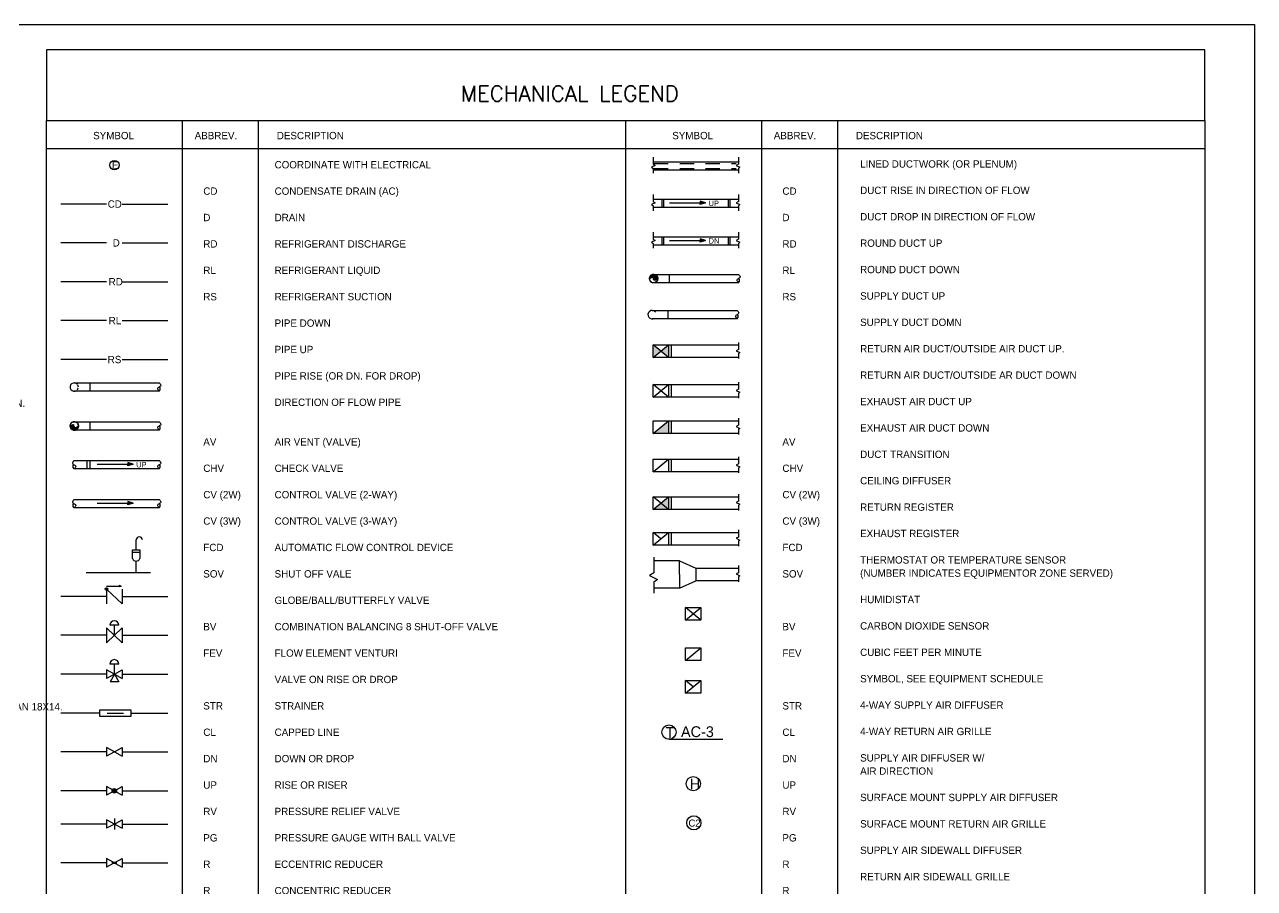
# Model space of a CAD drawing. Header units: millimetres. Extents: x 1591 to 1638, y 1324 to 1492.
# Drawn here: x 1625.34 to 1636.04, y 1339.46 to 1346.97 of the extents above; entities that cross this region are included whole.
import ezdxf
from ezdxf.enums import TextEntityAlignment as Align

# ---------------------------------------------------------------- set-up
doc = ezdxf.new("R2010")
doc.units = ezdxf.units.MM
doc.linetypes.add('HIDDEN', pattern=[0.375, 0.25, -0.125])
for name, color, linetype in [('info', 7, 'Continuous'), ('Plump', 7, 'Continuous'), ('TEXTM', 2, 'Continuous'), ('TEXTOS', 2, 'Continuous')]:
    doc.layers.add(name, color=color, linetype=linetype)
doc.styles.add('TEXTM', font='romans9.shx')

msp = doc.modelspace()

# ---------------------------------------------------------------- hatches: boundary and pattern name
at = {"layer": 'info', "lineweight": -2}
h = msp.add_hatch(color=0, dxfattribs=at)
h.dxf.hatch_style = 1
h.paths.add_polyline_path([(1631.26944, 1345.42002), (1631.22219, 1345.42002), (1631.22219, 1345.40513)])
h.paths.add_polyline_path([(1631.22219, 1345.42002), (1631.26944, 1345.42002), (1631.22219, 1345.43491)])
h = msp.add_hatch(color=0, dxfattribs=at)
h.dxf.hatch_style = 1
h.paths.add_polyline_path([(1631.26944, 1345.09365), (1631.22219, 1345.09365), (1631.22219, 1345.07876)])
h.paths.add_polyline_path([(1631.22219, 1345.09365), (1631.26944, 1345.09365), (1631.22219, 1345.10854)])
h = msp.add_hatch(color=0, dxfattribs=at)
h.dxf.hatch_style = 1
edge = h.paths.add_edge_path()
edge.add_spline(control_points=[(1630.78039, 1344.76177), (1630.80229, 1344.77277), (1630.81144, 1344.77815), (1630.81279, 1344.75421), (1630.82491, 1344.74264), (1630.84025, 1344.75421), (1630.8531, 1344.76133)], knot_values=[0, 0, 0, 0, 1, 2, 3, 4, 4, 4, 4], degree=3, periodic=0)
edge.add_arc((1630.81674, 1344.76177), 0.03636, 359.306473, 540)
h = msp.add_hatch(color=0, dxfattribs=at)
h.dxf.hatch_style = 1
h.paths.add_polyline_path([(1630.81458, 1344.18402), (1630.81458, 1344.07358), (1630.88086, 1344.1288)])
h.paths.add_polyline_path([(1630.94713, 1344.18402), (1630.88086, 1344.1288), (1630.94713, 1344.07358)])
h.paths.add_polyline_path([(1630.94713, 1343.52379), (1630.88086, 1343.46858), (1630.94713, 1343.41336)])
h.paths.add_polyline_path([(1630.88086, 1343.46858), (1630.81458, 1343.41336), (1630.94713, 1343.41336)])
h.paths.add_polyline_path([(1630.94713, 1342.86385), (1630.88086, 1342.80863), (1630.94713, 1342.75341)])
h.paths.add_polyline_path([(1630.88086, 1342.80863), (1630.81458, 1342.75341), (1630.94713, 1342.75341)])
h = msp.add_hatch(color=0, dxfattribs=at)
h.dxf.hatch_style = 1
edge = h.paths.add_edge_path()
edge.add_spline(control_points=[(1625.81186, 1343.47906), (1625.79902, 1343.47194), (1625.78367, 1343.46037), (1625.77156, 1343.47194), (1625.77021, 1343.49589), (1625.76106, 1343.49051), (1625.73916, 1343.4795)], knot_values=[0, 0, 0, 0, 1, 2, 3, 4, 4, 4, 4], degree=3, periodic=0)
edge.add_arc((1625.77551, 1343.4795), 0.03636, 180, 359.306473)
h = msp.add_hatch(color=0, dxfattribs=at)
h.dxf.hatch_style = 1
h.paths.add_polyline_path([(1626.28865, 1343.14604), (1626.2414, 1343.14604), (1626.2414, 1343.13115)])
h.paths.add_polyline_path([(1626.2414, 1343.14604), (1626.28865, 1343.14604), (1626.2414, 1343.16093)])
h = msp.add_hatch(color=0, dxfattribs=at)
h.dxf.hatch_style = 1
h.paths.add_polyline_path([(1626.28865, 1342.80776), (1626.2414, 1342.80776), (1626.2414, 1342.79287)])
h.paths.add_polyline_path([(1626.2414, 1342.80776), (1626.28865, 1342.80776), (1626.2414, 1342.82265)])
h = msp.add_hatch(color=0, dxfattribs=at)
h.dxf.hatch_style = 1
h.paths.add_polyline_path([(1626.05766, 1342.06042), (1626.05766, 1342.04876, 0.20511876), (1626.0661, 1342.05238)], flags=17)
h.paths.add_polyline_path([(1626.04601, 1342.06042, 0.41421356), (1626.05766, 1342.04876), (1626.05766, 1342.06042), (1626.0661, 1342.05238, 0.19272068), (1626.06932, 1342.06042, 1)])
h = msp.add_hatch(color=0, dxfattribs=at)
h.dxf.hatch_style = 1
h.paths.add_polyline_path([(1626.18523, 1342.08605), (1626.16577, 1342.08605), (1626.16577, 1342.07992)])
h.paths.add_polyline_path([(1626.16577, 1342.08605), (1626.18523, 1342.08605), (1626.16577, 1342.09219)])
h = msp.add_hatch(color=0, dxfattribs=at)
h.dxf.hatch_style = 1
h.paths.add_polyline_path([(1626.10797, 1340.31423, 0.12743954), (1626.10548, 1340.30464, 0.12743954), (1626.10797, 1340.29504), (1626.12524, 1340.30464)])
h.paths.add_polyline_path([(1626.12524, 1340.30464), (1626.10797, 1340.29504, 0.27239505), (1626.12524, 1340.28488)])
h.paths.add_polyline_path([(1626.12524, 1340.32439, 0.27239505), (1626.10797, 1340.31423), (1626.12524, 1340.30464)])
h.paths.add_polyline_path([(1626.14251, 1340.31423, 0.27239505), (1626.12524, 1340.32439), (1626.12524, 1340.30464)])
h.paths.add_polyline_path([(1626.14499, 1340.30464, 0.12743954), (1626.14251, 1340.31423), (1626.12524, 1340.30464), (1626.14251, 1340.29504, 0.12743954)])
h.paths.add_polyline_path([(1626.12524, 1340.30464), (1626.12524, 1340.28488, 0.27239505), (1626.14251, 1340.29504)])

# ---------------------------------------------------------------- linework, layer by layer
at = {"layer": 'info', "color": 0, "lineweight": -2}
for p, q in [((1630.57336, 1346.7502), (1630.57336, 1346.7502)), ((1635.61242, 1346.13728), (1635.61242, 1346.7502)), ((1626.71619, 1346.13728), (1626.71619, 1331.81064)), ((1627.37694, 1346.13728), (1627.37694, 1331.81064)), ((1631.75525, 1346.13728), (1631.75525, 1331.81064)), ((1632.41601, 1346.13728), (1632.41601, 1331.81064)), ((1625.53429, 1345.89425), (1630.57336, 1345.89425)), ((1630.57336, 1345.89425), (1635.61242, 1345.89425)), ((1630.81373, 1345.81839), (1630.81373, 1345.75705)), ((1630.81373, 1345.75705), (1630.83145, 1345.74587)), ((1631.5547, 1345.75705), (1631.53697, 1345.74587)), ((1631.5547, 1345.81839), (1631.5547, 1345.75705)), ((1630.83145, 1345.74587), (1630.7995, 1345.7307)), ((1630.7995, 1345.7307), (1630.81373, 1345.71984)), ((1630.81373, 1345.71984), (1630.81373, 1345.67721)), ((1631.53697, 1345.74587), (1631.56893, 1345.7307)), ((1631.56893, 1345.7307), (1631.5547, 1345.71984)), ((1631.5547, 1345.71984), (1631.5547, 1345.67721)), ((1630.81373, 1345.49273), (1630.81373, 1345.4314)), ((1630.88824, 1345.45157), (1630.88824, 1345.37886)), ((1630.9037, 1345.45157), (1630.9037, 1345.37886)), ((1631.26944, 1345.42002), (1631.22219, 1345.43491)), ((1631.22219, 1345.43491), (1631.22219, 1345.42002)), ((1631.46472, 1345.45157), (1631.46472, 1345.37886)), ((1631.48018, 1345.45157), (1631.48018, 1345.37886)), ((1631.5547, 1345.49273), (1631.5547, 1345.4314)), ((1626.05766, 1345.41008), (1625.66043, 1345.41008)), ((1626.19281, 1345.41008), (1626.59005, 1345.41008)), ((1630.83145, 1345.42022), (1630.7995, 1345.40505)), ((1630.7995, 1345.40505), (1630.81373, 1345.39419)), ((1630.81373, 1345.4314), (1630.83145, 1345.42022)), ((1630.81373, 1345.39419), (1630.81373, 1345.35155)), ((1630.95644, 1345.42002), (1631.26944, 1345.42002)), ((1631.26944, 1345.42002), (1631.22219, 1345.40513)), ((1631.22219, 1345.40513), (1631.22219, 1345.42002)), ((1631.5547, 1345.4314), (1631.53697, 1345.42022)), ((1631.53697, 1345.42022), (1631.56893, 1345.40505)), ((1631.56893, 1345.40505), (1631.5547, 1345.39419)), ((1631.5547, 1345.39419), (1631.5547, 1345.35155)), ((1630.81373, 1345.16636), (1630.81373, 1345.10502)), ((1630.88824, 1345.1252), (1630.88824, 1345.05249)), ((1630.9037, 1345.1252), (1630.9037, 1345.05249)), ((1631.46472, 1345.1252), (1631.46472, 1345.05249)), ((1631.48018, 1345.1252), (1631.48018, 1345.05249)), ((1631.5547, 1345.16636), (1631.5547, 1345.10502)), ((1626.05766, 1345.07216), (1625.66043, 1345.07216)), ((1626.19281, 1345.07216), (1626.59005, 1345.07216)), ((1630.83145, 1345.09384), (1630.7995, 1345.07867)), ((1630.7995, 1345.07867), (1630.81373, 1345.06781)), ((1630.81373, 1345.10502), (1630.83145, 1345.09384)), ((1630.81373, 1345.06781), (1630.81373, 1345.02518)), ((1630.95644, 1345.09365), (1631.26944, 1345.09365)), ((1631.26944, 1345.09365), (1631.22219, 1345.10854)), ((1631.22219, 1345.10854), (1631.22219, 1345.09365)), ((1631.26944, 1345.09365), (1631.22219, 1345.07876)), ((1631.22219, 1345.07876), (1631.22219, 1345.09365)), ((1631.5547, 1345.10502), (1631.53697, 1345.09384)), ((1631.53697, 1345.09384), (1631.56893, 1345.07867)), ((1631.56893, 1345.07867), (1631.5547, 1345.06781)), ((1631.5547, 1345.06781), (1631.5547, 1345.02518)), ((1630.95235, 1344.79812), (1630.95235, 1344.72541)), ((1626.05766, 1344.73389), (1625.66043, 1344.73389)), ((1626.19281, 1344.73389), (1626.59005, 1344.73389)), ((1630.93978, 1344.48392), (1630.93978, 1344.41121)), ((1626.05766, 1344.39561), (1625.66043, 1344.39561)), ((1626.19281, 1344.39561), (1626.59005, 1344.39561)), ((1630.94713, 1344.07358), (1630.81458, 1344.18402)), ((1630.81458, 1344.07358), (1630.94713, 1344.18402)), ((1630.97071, 1344.18402), (1630.97071, 1344.07358)), ((1631.5547, 1344.20631), (1631.5547, 1344.14498)), ((1626.05766, 1344.05734), (1625.66043, 1344.05734)), ((1626.19281, 1344.05734), (1626.59005, 1344.05734)), ((1631.5547, 1344.14498), (1631.53697, 1344.1338)), ((1631.53697, 1344.1338), (1631.56893, 1344.11863)), ((1631.56893, 1344.11863), (1631.5547, 1344.10777)), ((1631.5547, 1344.10777), (1631.5547, 1344.06514)), ((1625.91112, 1343.85413), (1625.91112, 1343.78142)), ((1630.94713, 1343.72892), (1630.81458, 1343.83935)), ((1630.81458, 1343.72892), (1630.94713, 1343.83935)), ((1630.97071, 1343.83935), (1630.97071, 1343.72892)), ((1631.5547, 1343.86165), (1631.5547, 1343.80031)), ((1631.5547, 1343.80031), (1631.53697, 1343.78914)), ((1631.53697, 1343.78914), (1631.56893, 1343.77397)), ((1631.56893, 1343.77397), (1631.5547, 1343.7631)), ((1631.5547, 1343.7631), (1631.5547, 1343.72047)), ((1625.91112, 1343.51586), (1625.91112, 1343.44314)), ((1630.81458, 1343.41336), (1630.94713, 1343.52379)), ((1630.97071, 1343.52379), (1630.97071, 1343.41336)), ((1631.5547, 1343.54609), (1631.5547, 1343.48476)), ((1631.5547, 1343.48476), (1631.53697, 1343.47358)), ((1631.53697, 1343.47358), (1631.56893, 1343.45841)), ((1631.56893, 1343.45841), (1631.5547, 1343.44755)), ((1631.5547, 1343.44755), (1631.5547, 1343.40491)), ((1630.81458, 1343.07911), (1630.94713, 1343.18954)), ((1630.97071, 1343.18954), (1630.97071, 1343.07911)), ((1631.5547, 1343.21184), (1631.5547, 1343.1505)), ((1625.88568, 1343.17758), (1625.88568, 1343.10487)), ((1625.91112, 1343.17758), (1625.91112, 1343.10487)), ((1625.97565, 1343.14604), (1626.28865, 1343.14604)), ((1626.28865, 1343.14604), (1626.2414, 1343.16093)), ((1626.2414, 1343.16093), (1626.2414, 1343.14604)), ((1626.28865, 1343.14604), (1626.2414, 1343.13115)), ((1626.2414, 1343.13115), (1626.2414, 1343.14604)), ((1631.5547, 1343.1505), (1631.53697, 1343.13933)), ((1631.53697, 1343.13933), (1631.56893, 1343.12416)), ((1631.56893, 1343.12416), (1631.5547, 1343.11329)), ((1631.5547, 1343.11329), (1631.5547, 1343.07066)), ((1631.5547, 1342.88614), (1631.5547, 1342.82481)), ((1625.97565, 1342.80776), (1626.28865, 1342.80776)), ((1626.28865, 1342.80776), (1626.2414, 1342.82265)), ((1626.2414, 1342.82265), (1626.2414, 1342.80776)), ((1626.28865, 1342.80776), (1626.2414, 1342.79287)), ((1626.2414, 1342.79287), (1626.2414, 1342.80776)), ((1630.94713, 1342.75341), (1630.81458, 1342.86385)), ((1630.81458, 1342.75341), (1630.94713, 1342.86385)), ((1630.97071, 1342.86385), (1630.97071, 1342.75341)), ((1631.5547, 1342.82481), (1631.53697, 1342.81363)), ((1631.53697, 1342.81363), (1631.56893, 1342.79846)), ((1631.56893, 1342.79846), (1631.5547, 1342.7876)), ((1631.5547, 1342.7876), (1631.5547, 1342.74497)), ((1630.88086, 1342.49697), (1630.81458, 1342.55219)), ((1630.81458, 1342.44176), (1630.94713, 1342.55219)), ((1630.97071, 1342.55219), (1630.97071, 1342.44176)), ((1631.5547, 1342.57449), (1631.5547, 1342.51315)), ((1626.31466, 1342.40276), (1626.31466, 1342.48737)), ((1631.5547, 1342.51315), (1631.53697, 1342.50198)), ((1631.53697, 1342.50198), (1631.56893, 1342.48681)), ((1631.56893, 1342.48681), (1631.5547, 1342.47594)), ((1631.5547, 1342.47594), (1631.5547, 1342.43331)), ((1626.28205, 1342.38023), (1626.34726, 1342.38023)), ((1630.81979, 1342.33874), (1630.81979, 1342.20262)), ((1626.31466, 1342.20129), (1626.31466, 1342.30329)), ((1631.04169, 1342.30526), (1630.82181, 1342.30526)), ((1631.04169, 1342.18644), (1631.04169, 1342.30526)), ((1631.04169, 1342.30526), (1631.18421, 1342.24166)), ((1631.18421, 1342.24166), (1631.18421, 1342.13123)), ((1631.5547, 1342.26396), (1631.5547, 1342.20262)), ((1626.44075, 1342.20129), (1625.88032, 1342.20129)), ((1630.81979, 1342.20262), (1630.78045, 1342.17782)), ((1630.78045, 1342.17782), (1630.85137, 1342.14415)), ((1630.85137, 1342.14415), (1630.81979, 1342.12004)), ((1630.81979, 1342.12004), (1630.81979, 1342.02543)), ((1631.04169, 1342.18644), (1631.04169, 1342.06762)), ((1631.04169, 1342.06762), (1631.18421, 1342.13123)), ((1631.5547, 1342.20262), (1631.53697, 1342.19144)), ((1631.53697, 1342.19144), (1631.56893, 1342.17627)), ((1631.56893, 1342.17627), (1631.5547, 1342.16541)), ((1631.5547, 1342.16541), (1631.5547, 1342.12278)), ((1626.05629, 1342.08605), (1626.18523, 1342.08605)), ((1626.05766, 1342.06042), (1626.05766, 1341.93157)), ((1626.19281, 1341.93157), (1626.05766, 1342.06042)), ((1626.18523, 1342.08605), (1626.16577, 1342.09219)), ((1626.16577, 1342.09219), (1626.16577, 1342.08605)), ((1626.18523, 1342.08605), (1626.16577, 1342.07992)), ((1626.16577, 1342.07992), (1626.16577, 1342.08605)), ((1626.19281, 1342.06042), (1626.19281, 1341.93157)), ((1631.04169, 1342.06762), (1630.82181, 1342.06762)), ((1626.05766, 1341.99599), (1625.66043, 1341.99599)), ((1626.19281, 1341.99599), (1626.59005, 1341.99599)), ((1631.22845, 1341.78827), (1631.09589, 1341.89871)), ((1631.09589, 1341.78827), (1631.22845, 1341.89871)), ((1626.05766, 1341.72215), (1626.05766, 1341.5933)), ((1626.19281, 1341.5933), (1626.05766, 1341.72215)), ((1626.19281, 1341.72215), (1626.05766, 1341.5933)), ((1626.16382, 1341.74572), (1626.08666, 1341.74572)), ((1626.12524, 1341.65772), (1626.12524, 1341.74572)), ((1626.19281, 1341.72215), (1626.19281, 1341.5933)), ((1626.05766, 1341.65772), (1625.66043, 1341.65772)), ((1626.19281, 1341.65772), (1626.59005, 1341.65772)), ((1631.09589, 1341.43801), (1631.22845, 1341.54845)), ((1626.16382, 1341.40745), (1626.08666, 1341.40745)), ((1626.12524, 1341.31945), (1626.12524, 1341.40745)), ((1626.05766, 1341.31945), (1625.66043, 1341.31945)), ((1626.12524, 1341.31945), (1626.05766, 1341.35698)), ((1626.05766, 1341.35698), (1626.05766, 1341.28192)), ((1626.12524, 1341.31945), (1626.05766, 1341.28192)), ((1626.12524, 1341.31945), (1626.0877, 1341.25188)), ((1626.12524, 1341.31945), (1626.19281, 1341.35698)), ((1626.12524, 1341.31945), (1626.16277, 1341.25188)), ((1626.12524, 1341.31945), (1626.19281, 1341.28192)), ((1626.19281, 1341.35698), (1626.19281, 1341.28192)), ((1626.19281, 1341.31945), (1626.59005, 1341.31945)), ((1631.16217, 1341.2091), (1631.09589, 1341.26432)), ((1631.09589, 1341.15388), (1631.22845, 1341.26432)), ((1626.16277, 1341.25188), (1626.0877, 1341.25188)), ((1625.99999, 1340.98118), (1625.66043, 1340.98118)), ((1626.06371, 1340.98118), (1626.2042, 1340.98118)), ((1626.26793, 1340.98118), (1626.59005, 1340.98118)), ((1630.9505, 1340.75341), (1631.42005, 1340.75341)), ((1626.05766, 1340.64291), (1625.66043, 1340.64291)), ((1626.12524, 1340.64291), (1626.05766, 1340.68044)), ((1626.05766, 1340.68044), (1626.05766, 1340.60537)), ((1626.12524, 1340.64291), (1626.05766, 1340.60537)), ((1626.12524, 1340.64291), (1626.19281, 1340.68044)), ((1626.12524, 1340.64291), (1626.19281, 1340.60537)), ((1626.19281, 1340.68044), (1626.19281, 1340.60537)), ((1626.19281, 1340.64291), (1626.59005, 1340.64291)), ((1626.05766, 1340.30464), (1625.66043, 1340.30464)), ((1626.12524, 1340.30464), (1626.05766, 1340.34217)), ((1626.05766, 1340.34217), (1626.05766, 1340.2671)), ((1626.12524, 1340.30464), (1626.05766, 1340.2671)), ((1626.12524, 1340.30464), (1626.19281, 1340.34217)), ((1626.12524, 1340.30464), (1626.19281, 1340.2671)), ((1626.19281, 1340.34217), (1626.19281, 1340.2671)), ((1626.19281, 1340.30464), (1626.59005, 1340.30464)), ((1626.05766, 1340.01614), (1625.66043, 1340.01614)), ((1626.12524, 1340.01614), (1626.05766, 1340.05367)), ((1626.05766, 1340.05367), (1626.05766, 1339.97861)), ((1626.12524, 1340.01614), (1626.05766, 1339.97861)), ((1626.12524, 1340.06274), (1626.12524, 1339.96954)), ((1626.12524, 1340.01614), (1626.19281, 1340.05367)), ((1626.12524, 1340.01614), (1626.19281, 1339.97861)), ((1626.19281, 1340.05367), (1626.19281, 1339.97861)), ((1626.19281, 1340.01614), (1626.59005, 1340.01614)), ((1626.05766, 1339.67787), (1625.66043, 1339.67787)), ((1626.11551, 1339.68327), (1626.05766, 1339.7154)), ((1626.05766, 1339.7154), (1626.05766, 1339.64033)), ((1626.11551, 1339.67246), (1626.05766, 1339.64033)), ((1626.13497, 1339.68327), (1626.19281, 1339.7154)), ((1626.13497, 1339.67246), (1626.19281, 1339.64033)), ((1626.19281, 1339.7154), (1626.19281, 1339.64033)), ((1626.19281, 1339.67787), (1626.59005, 1339.67787))]:
    msp.add_line(p, q, dxfattribs=at)
at = {"layer": 'info', "color": 0, "linetype": 'HIDDEN', "lineweight": -2, "ltscale": 0.5}
for p, q in [((1630.81924, 1345.76198), (1631.53655, 1345.76198)), ((1630.81924, 1345.7182), (1631.53655, 1345.7182))]:
    msp.add_line(p, q, dxfattribs=at)
at = {"layer": 'info', "color": 0, "lineweight": -2}
for points in [[(1630.81458, 1345.77723), (1631.55384, 1345.77723)], [(1631.55384, 1345.70452), (1630.81458, 1345.70452)], [(1630.81458, 1345.45157), (1631.55384, 1345.45157)], [(1631.55384, 1345.37886), (1630.81458, 1345.37886)], [(1630.81458, 1345.1252), (1631.55384, 1345.1252)], [(1631.55384, 1345.05249), (1630.81458, 1345.05249)], [(1630.81674, 1344.79812), (1631.55601, 1344.79812)], [(1631.55601, 1344.72541), (1630.81674, 1344.72541)], [(1630.80417, 1344.48392), (1631.54343, 1344.48392)], [(1631.54343, 1344.41121), (1630.80417, 1344.41121)], [(1630.81458, 1344.18402), (1631.55384, 1344.18402)], [(1631.55384, 1344.07358), (1630.81458, 1344.07358)], [(1625.77551, 1343.85413), (1626.51478, 1343.85413)], [(1630.81458, 1343.83935), (1631.55384, 1343.83935)], [(1626.51478, 1343.78142), (1625.77551, 1343.78142)], [(1631.55384, 1343.72892), (1630.81458, 1343.72892)], [(1625.77551, 1343.51586), (1626.51478, 1343.51586)], [(1630.81458, 1343.52379), (1631.55384, 1343.52379)], [(1626.51478, 1343.44314), (1625.77551, 1343.44314)], [(1631.55384, 1343.41336), (1630.81458, 1343.41336)], [(1630.81458, 1343.18954), (1631.55384, 1343.18954)], [(1625.77551, 1343.17758), (1626.51478, 1343.17758)], [(1626.51478, 1343.10487), (1625.77551, 1343.10487)], [(1631.55384, 1343.07911), (1630.81458, 1343.07911)], [(1625.77551, 1342.83931), (1626.51478, 1342.83931)], [(1626.51478, 1342.7666), (1625.77551, 1342.7666)], [(1630.81458, 1342.86385), (1631.55384, 1342.86385)], [(1631.55384, 1342.75341), (1630.81458, 1342.75341)], [(1630.81458, 1342.55219), (1631.55384, 1342.55219)], [(1631.55384, 1342.44176), (1630.81458, 1342.44176)], [(1626.28205, 1342.32483), (1626.28205, 1342.40276), (1626.34726, 1342.40276), (1626.34726, 1342.32483)], [(1631.18421, 1342.24166), (1631.55384, 1342.24166)], [(1631.55384, 1342.13123), (1631.18421, 1342.13123)]]:
    msp.add_lwpolyline(points, dxfattribs=at)
for points in [[(1630.81458, 1344.18402), (1630.94713, 1344.18402), (1630.94713, 1344.07358), (1630.81458, 1344.07358)], [(1630.81458, 1343.83935), (1630.94713, 1343.83935), (1630.94713, 1343.72892), (1630.81458, 1343.72892)], [(1630.81458, 1343.52379), (1630.94713, 1343.52379), (1630.94713, 1343.41336), (1630.81458, 1343.41336)], [(1630.81458, 1343.18954), (1630.94713, 1343.18954), (1630.94713, 1343.07911), (1630.81458, 1343.07911)], [(1630.81458, 1342.86385), (1630.94713, 1342.86385), (1630.94713, 1342.75341), (1630.81458, 1342.75341)], [(1630.81458, 1342.55219), (1630.94713, 1342.55219), (1630.94713, 1342.44176), (1630.81458, 1342.44176)], [(1631.09589, 1341.89871), (1631.22845, 1341.89871), (1631.22845, 1341.78827), (1631.09589, 1341.78827)], [(1631.09589, 1341.54845), (1631.22845, 1341.54845), (1631.22845, 1341.43801), (1631.09589, 1341.43801)], [(1631.09589, 1341.26432), (1631.22845, 1341.26432), (1631.22845, 1341.15388), (1631.09589, 1341.15388)], [(1625.99999, 1341.01089), (1626.26793, 1341.01089), (1626.26793, 1340.95147), (1625.99999, 1340.95147)], [(1626.10935, 1339.68327), (1626.14041, 1339.68327), (1626.14041, 1339.67246), (1626.10935, 1339.67246)]]:
    msp.add_lwpolyline(points, close=True, dxfattribs=at)
for centre, radius in [((1626.12524, 1345.7487), 0.04084), ((1630.81674, 1344.76177), 0.03636), ((1625.77551, 1343.4795), 0.03636), ((1626.05766, 1342.06042), 0.01165), ((1630.9505, 1340.81555), 0.06214), ((1631.16223, 1340.36689), 0.06214), ((1626.12524, 1340.30464), 0.01975), ((1631.16739, 1340.02632), 0.06214)]:
    msp.add_circle(centre, radius, dxfattribs=at)
for centre, radius, start, end in [((1630.81674, 1344.76177), 0.03636, 38.779566, 305.931178), ((1630.81674, 1344.76177), 0.03636, 320.646877, 349.179754), ((1630.81674, 1344.76177), 0.03636, 359.306473, 26.788698), ((1630.80417, 1344.44756), 0.03636, 38.779566, 305.931178), ((1625.77551, 1343.81777), 0.03636, 38.779566, 305.931178), ((1625.77551, 1343.81777), 0.03636, 359.306473, 26.788698), ((1625.77551, 1343.81777), 0.03636, 320.646877, 349.179754), ((1625.77551, 1343.4795), 0.03636, 38.779566, 305.931178), ((1625.77551, 1343.4795), 0.03636, 320.646877, 349.179754), ((1625.77551, 1343.4795), 0.03636, 359.306473, 26.788698), ((1626.34211, 1342.48737), 0.02746, 0, 180), ((1626.31466, 1342.33873), 0.03544, 203.09169, 336.90831), ((1626.12524, 1341.74572), 0.03858, 0, 180), ((1626.12524, 1341.40745), 0.03858, 0, 180)]:
    msp.add_arc(centre, radius, start, end, dxfattribs=at)
for points in [[(1631.55601, 1344.79812), (1631.57121, 1344.78428), (1631.57037, 1344.77372), (1631.56318, 1344.7657), (1631.54798, 1344.75768), (1631.53995, 1344.74965), (1631.54206, 1344.74163), (1631.55601, 1344.72541)], [(1630.78039, 1344.76177), (1630.80229, 1344.77277), (1630.81144, 1344.77815), (1630.81279, 1344.75421), (1630.82491, 1344.74264), (1630.84025, 1344.75421), (1630.8531, 1344.76133)], [(1631.55601, 1344.72541), (1631.56528, 1344.73403), (1631.5674, 1344.74856), (1631.56396, 1344.75596), (1631.559, 1344.7638)], [(1631.54343, 1344.48392), (1631.55864, 1344.47007), (1631.55779, 1344.45951), (1631.55061, 1344.45149), (1631.5354, 1344.44347), (1631.52737, 1344.43545), (1631.52949, 1344.42743), (1631.54343, 1344.41121)], [(1631.54343, 1344.41121), (1631.55271, 1344.41982), (1631.55482, 1344.43436), (1631.55139, 1344.44176), (1631.54643, 1344.44959)], [(1626.51478, 1343.85413), (1626.52998, 1343.84028), (1626.52913, 1343.82972), (1626.52195, 1343.8217), (1626.50674, 1343.81368), (1626.49872, 1343.80566), (1626.50083, 1343.79764), (1626.51478, 1343.78142)], [(1626.51478, 1343.78142), (1626.52405, 1343.79003), (1626.52617, 1343.80457), (1626.52273, 1343.81197), (1626.51777, 1343.8198)], [(1626.51478, 1343.51586), (1626.52998, 1343.50201), (1626.52913, 1343.49145), (1626.52195, 1343.48343), (1626.50674, 1343.47541), (1626.49872, 1343.46739), (1626.50083, 1343.45936), (1626.51478, 1343.44314)], [(1625.73916, 1343.4795), (1625.76106, 1343.49051), (1625.77021, 1343.49589), (1625.77156, 1343.47194), (1625.78367, 1343.46037), (1625.79902, 1343.47194), (1625.81186, 1343.47906)], [(1626.51478, 1343.44314), (1626.52405, 1343.45176), (1626.52617, 1343.4663), (1626.52273, 1343.4737), (1626.51777, 1343.48153)], [(1625.77551, 1343.17758), (1625.76031, 1343.16374), (1625.76115, 1343.15318), (1625.76833, 1343.14516), (1625.78354, 1343.13714), (1625.79157, 1343.12912), (1625.78946, 1343.12109), (1625.77551, 1343.10487)], [(1625.77551, 1343.10487), (1625.76623, 1343.11349), (1625.76412, 1343.12803), (1625.76756, 1343.13543), (1625.77252, 1343.14326)], [(1626.51478, 1343.17758), (1626.52998, 1343.16374), (1626.52913, 1343.15318), (1626.52195, 1343.14516), (1626.50674, 1343.13714), (1626.49872, 1343.12912), (1626.50083, 1343.12109), (1626.51478, 1343.10487)], [(1626.51478, 1343.10487), (1626.52405, 1343.11349), (1626.52617, 1343.12803), (1626.52273, 1343.13543), (1626.51777, 1343.14326)], [(1625.77551, 1342.83931), (1625.76031, 1342.82547), (1625.76115, 1342.81491), (1625.76833, 1342.80689), (1625.78354, 1342.79887), (1625.79157, 1342.79084), (1625.78946, 1342.78282), (1625.77551, 1342.7666)], [(1625.77551, 1342.7666), (1625.76623, 1342.77522), (1625.76412, 1342.78975), (1625.76756, 1342.79715), (1625.77252, 1342.80499)], [(1626.51478, 1342.83931), (1626.52998, 1342.82547), (1626.52913, 1342.81491), (1626.52195, 1342.80689), (1626.50674, 1342.79887), (1626.49872, 1342.79084), (1626.50083, 1342.78282), (1626.51478, 1342.7666)], [(1626.51478, 1342.7666), (1626.52405, 1342.77522), (1626.52617, 1342.78975), (1626.52273, 1342.79715), (1626.51777, 1342.80499)]]:
    msp.add_open_spline(points, degree=3, dxfattribs=at)
at = {"layer": 'Plump'}
msp.add_lwpolyline([(1636.04498, 1324.29766), (1605.81366, 1324.29766), (1605.81366, 1346.97116), (1636.04498, 1346.97116)], close=True, dxfattribs=at)
at = {"layer": 'Plump', "color": 0, "lineweight": -2}
for points in [[(1630.57336, 1346.7502), (1625.53429, 1346.7502), (1625.53429, 1346.13728), (1625.53429, 1346.13728)], [(1635.61242, 1346.7502), (1630.57336, 1346.7502)], [(1630.57336, 1346.13728), (1630.57336, 1346.13728), (1635.61242, 1346.13728), (1635.61242, 1331.81064), (1630.57336, 1331.81064), (1630.57336, 1331.81064)]]:
    msp.add_lwpolyline(points, dxfattribs=at)
msp.add_lwpolyline([(1625.53429, 1346.13728), (1630.57336, 1346.13728), (1630.57336, 1331.81064), (1625.53429, 1331.81064)], close=True, dxfattribs=at)

# ---------------------------------------------------------------- texts
at = {"layer": 'TEXTM', "color": 0, "style": 'TEXTM'}
msp.add_text('MECHANICAL LEGEND', height=0.1362414, dxfattribs=at).set_placement((1630.08939, 1346.3032), align=Align.CENTER)
at = {"layer": 'TEXTOS', "color": 0, "attachment_point": 1, "style": 'TEXTM'}
for s, width, gutter_width, heights, insert, char_height in [('{\\fAptos|b0|i0|c0|p34;\\H0.91667x;SYMBOL}', 5.0264423, 5.80257, [0], (1625.94038, 1346.03759, 0.14071), 0.0696308), ('{\\fAptos|b0|i0|c0|p34;\\H0.91667x;ABBREV.}', 5.0264423, 5.80257, [0], (1626.824, 1346.03759, 0.14071), 0.0696308), ('{\\fAptos|b0|i0|c0|p34;\\H0.91667x;DESCRIPTION}', 5.0264423, 5.80257, [0], (1627.53833, 1346.03759, 0.14071), 0.0696308), ('{\\fAptos|b0|i0|c0|p34;\\H0.91667x;SYMBOL}', 5.0264423, 5.80257, [0], (1630.97945, 1346.03759, 0.14071), 0.0696308), ('{\\fAptos|b0|i0|c0|p34;\\H0.91667x;ABBREV.}', 5.0264423, 5.80257, [0], (1631.86307, 1346.03759, 0.14071), 0.0696308), ('{\\fAptos|b0|i0|c0|p34;\\H0.91667x;DESCRIPTION}', 5.0264423, 5.80257, [0], (1632.5774, 1346.03759, 0.14071), 0.0696308), ("\\pxi-3,l7,a0.66667,sm1.07917,t7;{\\fAptos|b1|i0|c0|p34;\\H0.91667x;A)^IAIR CONDITIONING SPECIFICATIONS\\P\\pi-1.5,l3,tz;\\fAptos|b0|i0|c0|p34;1.^IDRAWINGS ARE DIAGRAMMATIC AND SHALL NOT BE SCALED FOR THE EXACT LOCATION OF EQUIPMENT, PIPING, DUCTWORK, OR OTHER ITEMS.\\P2.^IDRAWINGS DO NOT SHOW EVERY DETAIL OF CONSTRUCTION OR INSTALLATION, THE CONTRACTOR SHALL FURNISH AND INSTALL ALL ITEMS REQUIRED FOR A COMPLETE AND WORKING SYSTEM.\\P3.^IALL WORK SHALL BE PERFORMED BY A LICENSED CONTRACTOR IN A FIRST CLASS, WORKMAN-LIKE MANNER, THE COMPLETED SYSTEM SHALL BE OPERATIVE AND ACCEPTANCE BY ENGINEER /ARCHITECT SHALL BE A CONDITION OF THE SUB-CONTRACT.\\P4.^ITHE CONTRACTOR SHALL PAY FOR ALL PERMITS, FEES, INSPECTIONS, AND TESTS.\\P5.^ITHE CONTRACTOR SHALL THOROUGHLY FAMILIARIZE HIMSELF WITH ALL ASPECTS OF THE PROJECT AND SHALL VERIFY ALL CONDITIONS PRIOR TO CONSTRUCTION.\\P6.^IALL INSTALLATION SHALL BE COORDINATED BY THE CONTRACTOR WITH OTHER TRADES TO AVOID IMPACTS.\\P7.^IALL REQUIRED CONSTRUCTION INSURANCE FOR PROTECTION AGAINST PUBLIC LIABILITY AND PROPERTY DAMAGE FOR THE DURATION OF THE WORK SHALL BE PROVIDED BY THE CONTRACTOR.\\P8.^IALL WORKMANSHIP AND MATERIALS SHALL BE IN ACCORDANCE WITH APPLICABLE NATIONAL, STATE AND LOCAL CODES, RULES AND ORDINANCES.\\P\\pi0;\\LTHE CODES IN EFFECT FOR THIS PROJECT SHALL THE 2014 EDITION OF FBC WITH REVISIONS AND ALL ASSOCIATED INDUSTRY CODES BY REFERENCE.\\P\\pi-1.5;\\l9.^IALL MATERALS SHALL BE NEW AND SHALL BEAR UNDERWRITERS LABEL WHERE APPLICABLE.\\P10.^IEQUIPMENT SHALL BE U.L. APPROVED.\\P11.^ITHE MECHANICAL CONTRACTOR SHALL PROVIDE A WRITTEN WARRANTY THAT SHALL GUARANTEE ALL WORKMANSHIP AND MATERIALS FOR ONE YEAR FROM THE DATE OF FINAL WORK ACCEPTANCE BY THE OWNER OR OWNERS REPRESENTATIVE.\\P12.^IARCHITECTURAL AND/OR ENGINEERING EXPENSES THAT ARE INCURRED DUE TO REVISIONS OR SUBSTITUTIONS REQUESTED FOLLOWING THE ISSUE OF APPROVED DRAWINGS SHALL BE PAID FOR BY THE CONTRACTOR.\\P\\pi0;\\P\\pl1.5;\\fAptos|b1|i0|c0|p34;^IB) INSTALLATION\\P\\pi-1.5,l3;\\fAptos|b0|i0|c0|p34;1.^ITHE MECHANICAL CONTRACTOR SHALL PROVIDE HVAC EQUIPMENT LISTED IN THE HVAC EQUIPMENT SCHEDULE AND SHALL MEET THE CAPACITIES NOTED.\\P2.^ITHE MECHANICAL CONTRACTOR SHALL SUBMIT MANUFACTURER SHOP DRAWINGS, CUT SHEETS AND PERFORMANCE DATA ON ALL EQUIPMENT AND OBTAIN THE ENGINEER'S APPROVAL PRIOR TO PURCHASE AND INSTALLATION.\\P3.^ITHE MECHANICAL CONTRACTOR SHALL PROVIDE ALL MOTOR STARTERS, RELAYS, CONTRACTORS, SMOKE DUCT DETECTORS, ETC.\\P4.^ITHE MECHANICAL CONTRACTOR SHALL PROVIDE ALL SWITCHES AND INSTALL ALL CONTROL WIRING.\\P5.^IA/C UNIT SUPPLY AND RETURN AIR DUCTS SHALL BE R-6 JOHNS MANVILLE MAT-FACED MICRO-AIRE FIBERGLASS DUCT BOARD, TYPE 800 (UL APPROVED) , INSTALLED PER MANUFACTURER'S INSTRUCTIONS.\\P6.^IALL DUCTWORK SHALL BE CONSTRUCTED AND INSTALLED TO S.M.A.C.N.A. STANDARDS. ALL DUCTWORK SIZES ARE INSIDE DIMENSIONS.\\Pa)^IALL 90 DEGREE ELBOWS SHALL BE HAVE A MINIMUM CL RADIUS OF 1.5 R/W (1.5 R/O) OR BE FURNISHED WITH TURNING VANES.\\Pb)^IBRANCH TAKEOFFS SHALL BE PROVIDED WITH ADJUSTABLE, ACCESSIBLE AIR SPUTTER DAMPERS.\\Pc)^IROUND DUCT ELBOWS SHALL HAVE A CENTERLINE RADIUS OF NOT LESS THAN 1.5 TIMES THE DIAMETER OF THE DUCT.\\P7.^ISECURE FLEXIBLE DUCTS TO BRANCH TAKE=OFF COLLAR WITH HOSE CLAMP.\\P8.^IMAXIMUM LENGTH OF ALL FLEXIBLE DUCT SHALL NOT BE MORE THAN 10 FEET, UNLESS OTHERWISE NOTED.\\P9.^IALL EXHAUST AND OUTSIDE AIR DUCT SHALL BE MIN, 24GA GALVANIZED SHEET METAL.\\P10.^IALL DUCT ABOVE THE ROOF TO BE MIN. 16GA SHEET METAL, INSULATED W/ 2\\fArial|b0|i0|c0|p34;”\\fAptos|b0|i0|c0|p34; THK RIGID HULL BOARD AND SHEATHED WITH GALV, STEEL. EXTERIOR STEEL TO BE SEALED/WEATHERPROOFED, PRIMED AND PAINTED PER ARCHITECTURAL PAINT SCHEDULE.\\P11.^ITHE MECHANICAL CONTRACTOR SHALL INSTALL SMOKE DUCT DETECTORS IN THE RETURN DUCT OF ALL A/C UNITS EXCEEDING 2000 CFM. SMOKE DETECTOR SHALL BE INTERLOCKED W/ AHU- CONTROLS.\\P12.^IAIR DISTRIBUTION ACCESSORIES SHALL BE AS NOTED ON THE PLANS.\\P13.^IREFRIGERANT PIPING SHALL BE TYPE \\fArial|b0|i0|c0|p34;“\\fAptos|b0|i0|c0|p34;K\\fArial|b0|i0|c0|p34;”\\fAptos|b0|i0|c0|p34; COPPER WITH SOLDER FITTINGS.\\Pa)^IALL REFRIGERATION PIPE INSULATION SHALL BE MIN. ½\\fArial|b0|i0|c0|p34;”\\fAptos|b0|i0|c0|p34; ARMAFLEX OR EQUAL APPROVED BY THE ENGINEER.\\Pb)^IALL EXTERIOR LIQUID/SUCTION LINES SHALL BE INSULATED, AND WEATHER PROOFED. ALL SUCTION LINES INSIDE THE BUILDING SHALL BE INSULATED.\\Pc)^ILIQUID/SUCTION LINES SHALL B£ ROUTED INSIDE THE STRUCTURE TO THE EXTENT PRACTICABLE.\\Pd)^ITHE MECHANICAL CONTRACTOR SHALL SIZE ALL PIPING FOR THE SPECIFIC APPLICATION AND ROUTE OF PIPE.\\P14.^ITHE MECHANICAL CONTRACTOR SHALL ROUTE CONDENSATE PIPING FOR A LENGTH OF 10 FEET TO A DRAIN SUPPLIED BY THE PLUMBING CONTRACTOR. THE MECHANICAL CONTRACTOR'S CONDENSATE PIPE SHALL INCLUDE A TRAP SIZED FOR AHU FAN STATIC.\\P15.^ITHE MECHANICAL CONTRACTOR SHALL SET AIR HANDLER UNIT AND CONDENSING UNIT AS SHOWN ON THE DRAWINGS. EQUIPMENT SHALL BE PROVIDED DIM PAD ISOLATORS.\\P16.^IALL OUTDOOR AIR INTAKES SHALL BE PROVIDED WITH BIRO AND INSECT SCREEN OF A CORROSION-RESISTANT MATERIAL. BRO SCREEN SHALL NOT BE LARGER THAN 1/2\\fArial|b0|i0|c0|p34;”\\fAptos|b0|i0|c0|p34; MESH AND INSECT SCREEN SHALL NOT BE LARGER THAN 18X14.\\P17.^ITHERMOSTATS SHALL BE SUPPLIED AND INSTALLED BY THE MECHANICAL CONTRACTOR:\\Pa)^ISHALL BE MOUNTED 5'-6' ABOVE FINISHED FLOOR, UNLESS NOTED OTHERWISE.\\Pb)^ISHALL BE HEAT/OFF/COOL AND FAN/AUTO/ON SWITCHED AND SHALL BE APPROVED BY AC EQUIPMENT MANUFACTURER.\\Pc)^IFURNISH AND INSTALL ALL TEMPERATURE CONTROLS, INCLUDING PROGRAMMABLE THERMOSTAT AND HUMIDISTAT CONTROLS.\\P18.^IFIRE DAMPERS SHALL BE INSTALLED IN ALL DUCTS PENETRATING FIRE RATED ROOFS, CEILINGS AND BULKHEADS AS BY CODE, ACCESS DOORS FOR INSPECTION AND RESET SHALL BE PROVIDED AT EACH LOCATION.\\Pa)^IFIRE DAMPERS PROVIDED IN KITCHEN EXHAUST DUCT SHALL BE EQUIPPED WITH 212F FUSIBLE LINK.\\P\\pi0,l0;\\P\\pl3;\\fAptos|b1|i0|c0|p34;C) WARRANTIES\\P\\pi-1.5;\\fAptos|b0|i0|c0|p34;1.^ICORRECTION OF ANY ENGINEERING DEFECT SHALL BE RECTIFIED WITHOUT ADDITIONAL CHARGE AND SHALL NOT INCLUDE REPLACEMENTS OR REPAIR OF ANY OTHER PHASE OF THE INSTALLATION, WHICH MAY HAVE BEEN DAMAGED THEREBY.\\P\\pi0,l0;\\P\\pi-1.5,l3;2.^ICONTRACTOR SHALL ADJUST, TEST AND BALANCE ALL SYSTEMS.\\Pb)^IBALANCING OF THE SYSTEM SHALL BE BY A CERTIFIED THIRD PARTY.}", 9.7447856, 5.80257, [0], (1615.40234, 1345.89079, 0.14071), 0.06963079), ('{\\fAptos|b0|i0|c0|p34;\\H0.91667x;E}', 5.0264423, 5.80257, [0], (1626.10356, 1345.78022), 0.0696308), ('\\pxa0.66667,sm1.07917;{\\fAptos|b0|i0|c0|p34;\\H0.91667x;COORDINATE WITH ELECTRICAL\\P\\PCONDENSATE DRAIN (AC)\\P\\PDRAIN\\P\\PREFRIGERANT DISCHARGE\\P\\PREFRIGERANT LIQUID\\P\\PREFRIGERANT SUCTION\\P\\PPIPE DOWN\\P\\PPIPE UP\\P\\PPIPE RISE (OR DN. FOR DROP)\\P\\PDIRECTION OF FLOW PIPE\\P\\P\\PAIR VENT (VALVE)\\P\\PCHECK VALVE\\P\\PCONTROL VALVE (2-WAY)\\P\\PCONTROL VALVE (3-WAY)\\P\\PAUTOMATIC FLOW CONTROL DEVICE\\P\\PSHUT OFF VALE\\P\\PGLOBE/BALL/BUTTERFLY VALVE\\P\\PCOMBINATION BALANCING 8 SHUT-OFF VALVE\\P\\PFLOW ELEMENT VENTURI\\P\\PVALVE ON RISE OR DROP\\P\\PSTRAINER\\P\\PCAPPED LINE\\P\\PDOWN OR DROP\\P\\PRISE OR RISER\\P\\PPRESSURE RELIEF VALVE\\P\\PPRESSURE GAUGE WITH BALL VALVE\\P\\PECCENTRIC REDUCER\\P\\PCONCENTRIC REDUCER\\P\\PFLEXIBLE CONNECTION (PIPE)\\P\\PPIPE ANCHOR\\P\\PUNION\\P\\PDUCTWORK (1ST NUMBER INDICATES WITH SHOW), \\PNET INSIDE DIMENSION\\P\\PSQUARE ELBOW WITH TURNING VANES\\P\\PRADIUS ELBOWN\\P\\PMANUAL VOLUME DAMPER\\P\\PMOTOR OPERATED DAMPER\\P\\PBACKDRAFT DAMPER\\P\\PFIRE DAMPER\\P\\PDUCT MOUNTED SMOKE DETECTOR\\P\\PAUTOMATIC SMOKE AND FIRE DAMPER\\P\\PFLEXIBLE CONNECTION (DUCTWORK)\\P\\PFLEXIBLE CONNECTION OR SEISMIC JOINT}', 5.0264423, 5.80257, [0], (1627.51939, 1345.78412, 0.14071), 0.0696308), ('\\pxa0.66667,sm1.07917;{\\fAptos|b0|i0|c0|p34;\\H0.91667x;LINED DUCTWORK (OR PLENUM)\\P\\PDUCT RISE IN DIRECTION OF FLOW\\P\\PDUCT DROP IN DIRECTION OF FLOW\\P\\PROUND DUCT UP\\P\\PROUND DUCT DOWN\\P\\PSUPPLY DUCT UP\\P\\PSUPPLY DUCT DOMN\\P\\PRETURN AIR DUCT/OUTSIDE AIR DUCT UP.\\P\\PRETURN AIR DUCT/OUTSIDE AR DUCT DOWN\\P\\PEXHAUST AIR DUCT UP\\P\\PEXHAUST AIR DUCT DOWN\\P\\PDUCT TRANSITION\\P\\PCEILING DIFFUSER\\P\\PRETURN REGISTER\\P\\PEXHAUST REGISTER\\P\\PTHERMOSTAT OR TEMPERATURE SENSOR \\P(NUMBER INDICATES EQUIPMENTOR ZONE SERVED)\\P\\PHUMIDISTAT\\P\\PCARBON DIOXIDE SENSOR\\P\\PCUBIC FEET PER MINUTE\\P\\PSYMBOL, SEE EQUIPMENT SCHEDULE\\P\\P4-WAY SUPPLY AIR DIFFUSER\\P\\P4-WAY RETURN AIR GRILLE\\P\\PSUPPLY AIR DIFFUSER W/\\PAIR DIRECTION\\P\\PSURFACE MOUNT SUPPLY AIR DIFFUSER\\P\\PSURFACE MOUNT RETURN AIR GRILLE\\P\\PSUPPLY AIR SIDEWALL DIFFUSER\\P\\PRETURN AIR SIDEWALL GRILLE\\P\\PVOLUME CONTROL DAMPER\\PSUPPLY/EXHAUST AIR FAN\\P\\PTERMINAL TAG/ QTY\\PAIR QUANTITY (CFM)\\P\\PDOOR LOUVER\\P\\PUNDER CUT\\P\\PINTAKE/EGRESS\\P\\PDUCT HEATER\\P\\PWASHROOM VENTILATOR}', 5.0264423, 5.80257, [0], (1632.61438, 1345.79074, 0.14071), 0.0696308), ('\\pxa0.66667,sm1.07917;{\\fAptos|b0|i0|c0|p34;\\H0.91667x;\\P\\PCD\\P\\PD\\P\\PRD\\P\\PRL\\P\\PRS\\P\\P\\P\\P\\P\\P\\P\\P\\P\\P\\PAV\\P\\PCHV\\P\\PCV (2W)\\P\\PCV (3W)\\P\\PFCD\\P\\PSOV\\P\\P\\P\\PBV\\P\\PFEV\\P\\P\\P\\PSTR\\P\\PCL\\P\\PDN\\P\\PUP\\P\\PRV\\P\\PPG\\P\\PR\\P\\PR\\P\\PFC\\P\\PPA\\P\\P\\PU\\P\\P\\pa0.25,s*;\\P\\pa0.66667,sm1.07917;\\P\\PTV\\P\\P\\pa0,s*;\\P\\P\\pa0.66667,sm1.07917;\\PMVD\\P\\PMOD\\P\\PBDD\\P\\PFD\\P\\PSD\\P\\PSFD\\P\\PFLEX\\P\\PFLEX}', 5.0264423, 5.80257, [0], (1626.89902, 1345.78412, 0.14071), 0.0696308), ('\\pxa0.66667,sm1.07917;{\\fAptos|b0|i0|c0|p34;\\H0.91667x;\\P\\PCD\\P\\PD\\P\\PRD\\P\\PRL\\P\\PRS\\P\\P\\P\\P\\P\\P\\P\\P\\P\\P\\PAV\\P\\PCHV\\P\\PCV (2W)\\P\\PCV (3W)\\P\\PFCD\\P\\PSOV\\P\\P\\P\\PBV\\P\\PFEV\\P\\P\\P\\PSTR\\P\\PCL\\P\\PDN\\P\\PUP\\P\\PRV\\P\\PPG\\P\\PR\\P\\PR\\P\\PFC\\P\\PPA\\P\\P\\PU\\P\\P\\pa0.25,s*;\\P\\pa0.66667,sm1.07917;\\P\\PTV\\P\\P\\pa0,s*;\\P\\P\\pa0.66667,sm1.07917;\\PMVD\\P\\PMOD\\P\\PBDD\\P\\PFD\\P\\PSD\\P\\PSFD\\P\\PFLEX\\P\\PFLEX}', 5.0264423, 5.80257, [0], (1631.93809, 1345.78412, 0.14071), 0.0696308), ('{\\fAptos|b0|i0|c0|p34;\\H0.91667x;CD}', 5.0264423, 5.80257, [0], (1626.06703, 1345.44195), 0.0696308), ('{\\fAptos|b0|i0|c0|p34;\\H0.91667x;UP}', 3.6961987, 4.26692, [0], (1631.29582, 1345.43959), 0.0512031), ('{\\fAptos|b0|i0|c0|p34;\\H0.91667x;D}', 5.0264423, 5.80257, [0], (1626.11065, 1345.10403), 0.0696308), ('{\\fAptos|b0|i0|c0|p34;\\H0.91667x;DN}', 3.6961987, 4.26692, [0], (1631.29582, 1345.11321), 0.0512031), ('{\\fAptos|b0|i0|c0|p34;\\H0.91667x;RD}', 5.0264423, 5.80257, [0], (1626.07551, 1344.76576), 0.0696308), ('{\\fAptos|b0|i0|c0|p34;\\H0.91667x;RL}', 5.0264423, 5.80257, [0], (1626.07551, 1344.42749), 0.0696308), ('{\\fAptos|b0|i0|c0|p34;\\H0.91667x;RS}', 5.0264423, 5.80257, [0], (1626.06703, 1344.08922), 0.0696308), ('{\\fAptos|b0|i0|c0|p34;\\H0.91667x;UP}', 3.6961987, 4.26692, [0], (1626.31503, 1343.1656), 0.0512031), ('{\\fAptos|b0|i0|c0|p34;\\H0.91667x;T}', 7.3923974, 8.53384, [0.09387], (1630.92082, 1340.85898), 0.1024061), ('{\\fAptos|b0|i0|c0|p34;\\H0.91667x;AC-3}', 7.3923974, 8.53384, [0.09387], (1631.05533, 1340.8664), 0.1024061), ('{\\fAptos|b0|i0|c0|p34;\\H0.91667x;H}', 7.3923974, 8.53384, [0.09387], (1631.13254, 1340.41031), 0.1024061), ('{\\fAptos|b0|i0|c0|p34;\\H0.91667x;C2}', 4.8740701, 5.62667, [0.06189], (1631.12035, 1340.05507), 0.06752)]:
    msp.add_mtext_dynamic_manual_height_columns(s, width=width, gutter_width=gutter_width, heights=heights, dxfattribs=dict(at, insert=insert, char_height=char_height))

doc.saveas('drawing.dxf')
